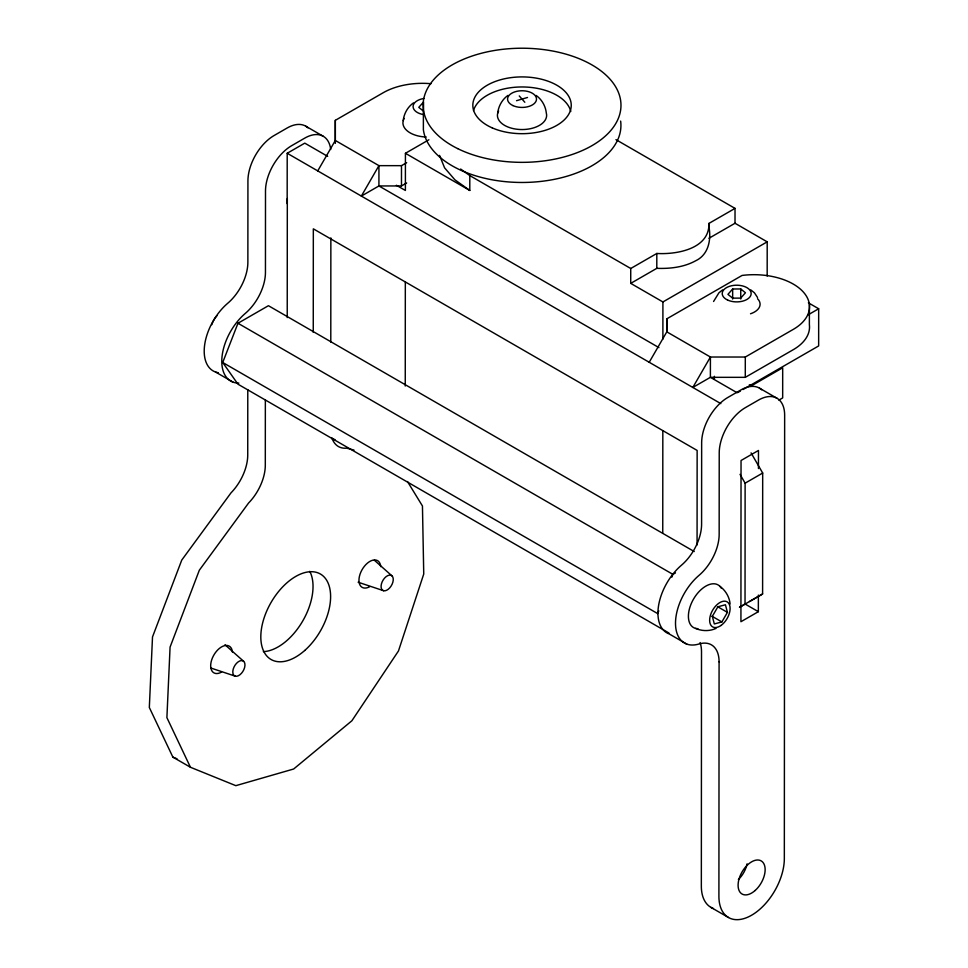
<?xml version="1.0" encoding="UTF-8"?>
<svg xmlns="http://www.w3.org/2000/svg" width="968" height="968" viewBox="0 0 968 968"><rect width="100%" height="100%" fill="white"/><g stroke="black" fill="none" stroke-linecap="round" stroke-linejoin="round"><path stroke-width="1.45" d="M247.784 389.717L247.735 455.057A37.014 21.369 -60 0 1 230.989 492.881L181.754 560.085L152.508 636.932L149.326 707.487L172.873 757.121L190.442 767.261L235.829 785.665L293.643 769.015L351.88 720.773L398.477 650.956L423.742 574.036L422.447 505.986L407.467 481.519M265.353 399.857L265.305 465.209A37.014 21.369 -60 0 1 248.57 503.033L199.323 570.225L170.078 647.084L166.895 717.639L190.442 767.261M287.169 203.655L287.206 153.271L304.775 143.143L327.668 156.356M287.23 317.577L287.314 198.537M313.257 332.387L313.329 228.835L697.141 450.435L697.069 544.984M330.79 342.103L330.862 237.91M335.315 143.373L335.315 120.335L383.292 92.686A55.515 32.029 0 0 1 430.99 83.708M401.49 165.661L378.936 165.649L361.354 196.081L378.924 185.953L401.478 185.953L401.49 165.661L406.681 162.672M405.253 386.038L405.326 281.954M428.884 139.767L405.423 153.295L405.398 190.466L396.384 185.263M423.391 109.626L423.379 129.724A98.93 57.064 0 0 0 529.593 182.299A98.93 57.064 0 0 0 620.645 121.085M423.524 109.19L423.524 102.015L418.793 107.363L423.488 111.163M405.423 153.295L469.795 190.454L469.807 175.583L460.647 169.037M767.176 276.049L767.2 241.843L662.911 301.956L630.725 283.37L630.737 268.499L656.812 253.471C676.632 254.657 709.617 248.982 708.951 223.414L735.027 208.386L735.014 223.257L708.939 238.285M630.725 283.37L656.8 268.342L656.812 253.471M662.753 533.186L662.826 430.615M662.886 339.139L662.911 301.956M666.795 318.835L666.795 331.842L710.415 357.023L745.3 357.035L793.276 329.386A55.515 32.029 0 0 0 802.714 291.356A55.515 32.029 0 0 0 742.069 275.444L666.795 318.835L666.783 331.879L649.213 362.274M709.084 227.722C711.262 240.294 708.249 254.85 695.75 260.743C683.928 267.253 670.098 268.826 656.8 268.342M708.951 226.391L708.951 223.414M714.384 379.274L714.384 376.298M732.655 299.051L732.667 288.996L740.75 288.96L745.445 292.76L740.714 298.12L732.631 298.144L727.936 294.357L732.667 288.996M740.738 299.015L740.75 288.96M740.036 474.356L745.118 483.165L745.033 604.092L739.794 607.117M737.108 392.742L710.391 377.326L710.415 357.023L692.822 387.454L710.391 377.326L745.287 377.339L745.3 357.035M758.452 468.536L758.464 450.459L741.04 460.502L740.931 621.722L758.355 611.679L758.367 595.102M749.51 601.515L762.602 593.965L762.687 473.037L751.071 452.891M809.393 304.436L809.381 324.74A55.515 32.029 0 0 1 793.264 349.69L745.287 377.339M808.377 302.815L818.674 308.756L818.65 345.939L743.037 389.523M403.233 120.601C403.934 113.655 407.734 106.903 413.469 102.898M497.721 113.123C498.423 106.177 502.223 99.426 507.958 95.408M668.973 633.036L237.934 384.175L222.725 362.492L237.971 323.251L268.426 305.707L694.237 551.542M658.772 610.808L657.683 613.603L222.725 362.492M671.84 577.17L672.929 574.375L675.47 572.911M713.573 301.484L718.946 292.784L722.612 289.88M317.734 170.9L335.315 140.469L335.315 120.335M721.874 621.94L727.428 612.369L725.431 604.782L717.881 606.779L712.327 616.35L714.323 623.936L721.874 621.94L711.94 616.205M401.478 185.953L406.669 182.964M808.244 314.769L818.674 308.756M737.822 392.524L740.435 391.024M778.865 400.123L782.676 397.921L782.688 367.779L752.245 385.325L749.28 384.865M745.118 483.165L762.687 473.037M739.467 607.311L762.602 593.965M716.017 628.401C709.665 631.354 701.933 631.257 695.568 628.389M516.549 100.696L527.512 97.478M332.048 438.794L334.964 439.569M353.998 450.096L346.701 448.172A37.014 21.369 -60 0 1 331.83 437.621M358.124 582.216L383.63 590.722M211.242 668.162L235.345 676.196M172.873 757.121L176.999 758.791M615.963 139.646L735.027 208.386M735.014 223.257L767.2 241.843M469.807 175.583L630.737 268.499M335.315 140.469L378.936 165.649L378.924 185.953L658.93 347.609M305.707 126.155L323.276 136.306M759.432 388.12L777.001 398.259M287.206 153.271L720.809 403.608M744.537 603.705L758.355 611.679M237.971 323.251L672.929 574.375M717.494 606.621L727.428 612.369M215.549 372.027L233.119 382.166M686.844 644.119L669.275 633.98A43.173 24.926 -60 0 1 658.7 604.843A43.173 24.926 -60 0 1 681.448 565.227A37.014 21.369 -60 0 0 701.594 524.208L701.655 442.775A37.014 21.369 -60 0 1 727.851 397.461L740.931 389.923A37.014 21.369 -60 0 1 761.683 389.789M710.899 907.355L728.468 917.495M469.795 190.454L454.912 179.818L444.59 167.851L439.545 155.376M536.103 95.421C541.838 99.438 545.637 106.19 546.327 113.147A24.599 14.193 0 0 1 520.094 129.506A24.599 14.193 0 0 1 498.629 110.957M750.757 289.892L754.423 292.796L757.533 297.491M719.889 586.306C725.552 590.383 729.497 597.05 730.102 604.02M374.386 560.254L391.871 575.779A8.615 4.973 -60 0 1 388.18 589.318A8.615 4.973 -60 0 1 381.465 583.789A8.615 4.973 -60 0 1 391.871 575.779M224.999 644.761L243.585 661.253A8.615 4.973 -60 0 1 239.882 674.793A8.615 4.973 -60 0 1 233.179 669.263A8.615 4.973 -60 0 1 243.585 661.253M519.247 95.929L524.825 102.257M700.058 642.583A37.014 21.369 -60 0 1 701.51 651.67L701.34 886.156A46.258 26.705 -60 0 0 713.44 908.529M747.102 863.819A19.118 11.035 -60 0 1 738.378 879.585M697.892 628.692A24.599 14.205 -60 0 1 693.511 599.107A24.599 14.205 -60 0 1 721.305 588.169M211.786 324.691A14.459 8.349 -60 0 1 216.977 315.701M757.533 298.713A19.118 11.035 0 0 1 750.527 313.777M218.308 372.728A43.173 24.926 -60 0 1 204.635 345.007A43.173 24.926 -60 0 1 227.722 303.274A37.014 21.369 -60 0 0 247.868 262.255L247.929 180.822A37.014 21.369 -60 0 1 274.125 135.508L287.206 127.97A37.014 21.369 -60 0 1 307.957 127.837M238.854 383.086A43.173 24.926 -60 0 1 221.974 357.228A43.173 24.926 -60 0 1 245.291 313.414A37.014 21.369 -60 0 0 265.45 272.395L265.498 190.974A37.014 21.369 -60 0 1 291.695 145.66L304.775 138.109A37.014 21.369 -60 0 1 330.705 149.447M309.772 571.338A49.344 28.495 -60 0 1 302.79 620.887A49.344 28.495 -60 0 1 263.356 651.633M221.563 672.082A15.415 8.906 -60 0 1 210.673 666.129A15.415 8.906 -60 0 1 220.946 647.277A15.415 8.906 -60 0 1 232.429 652.13M369.849 586.608A15.415 8.906 -60 0 1 358.959 580.655A15.415 8.906 -60 0 1 369.231 561.803A15.415 8.906 -60 0 1 380.726 566.655M473.509 110.57A49.211 28.387 0 0 1 522.817 86.963A49.211 28.387 0 0 1 570.781 111.514M426.247 137.008A24.599 14.193 0 0 1 404.14 118.435M423.815 114.635A14.459 8.337 0 0 1 413.082 106.565A14.459 8.337 0 0 1 423.815 98.506M719.079 661.81L718.909 896.308A46.258 26.705 -60 0 0 751.591 915.232A46.258 26.705 -60 0 0 784.334 858.592L784.649 415.211A37.014 21.369 -60 0 0 758.501 400.074L745.42 407.613A37.014 21.369 -60 0 0 719.224 452.927L719.163 534.348A37.014 21.369 -60 0 1 699.017 575.367A43.173 24.926 -60 0 0 675.507 623.223A43.173 24.926 -60 0 0 698.969 643.998A37.014 21.369 -60 0 1 719.079 661.81M755.113 890.512A19.118 11.035 -60 0 0 761.187 860.891A19.118 11.035 -60 0 0 738.56 880.928A19.118 11.035 -60 0 0 755.113 890.512M720.942 625.497A14.459 8.349 -60 0 0 728.154 602.653A14.459 8.349 -60 0 0 710.536 614.934A14.459 8.349 -60 0 0 720.942 625.497M304.714 650.484A49.344 28.495 -60 0 0 320.408 574.024A49.344 28.495 -60 0 0 262.013 625.739A49.344 28.495 -60 0 0 304.714 650.484M492.288 127.909A49.211 28.387 0 0 0 570.854 108.876A49.211 28.387 0 0 0 502.949 79.134A49.211 28.387 0 0 0 492.288 127.909M457.646 148.6A98.93 57.064 0 0 0 619.266 115.858A98.93 57.064 0 0 0 489.191 51.461A98.93 57.064 0 0 0 457.646 148.6M512.931 105.572A14.459 8.337 0 0 0 536.32 100.406A14.459 8.337 0 0 0 516.851 91.307A14.459 8.337 0 0 0 512.931 105.572M727.585 300.032A14.459 8.337 0 0 0 750.974 294.865A14.459 8.337 0 0 0 731.505 285.766A14.459 8.337 0 0 0 727.585 300.032"/></g></svg>
